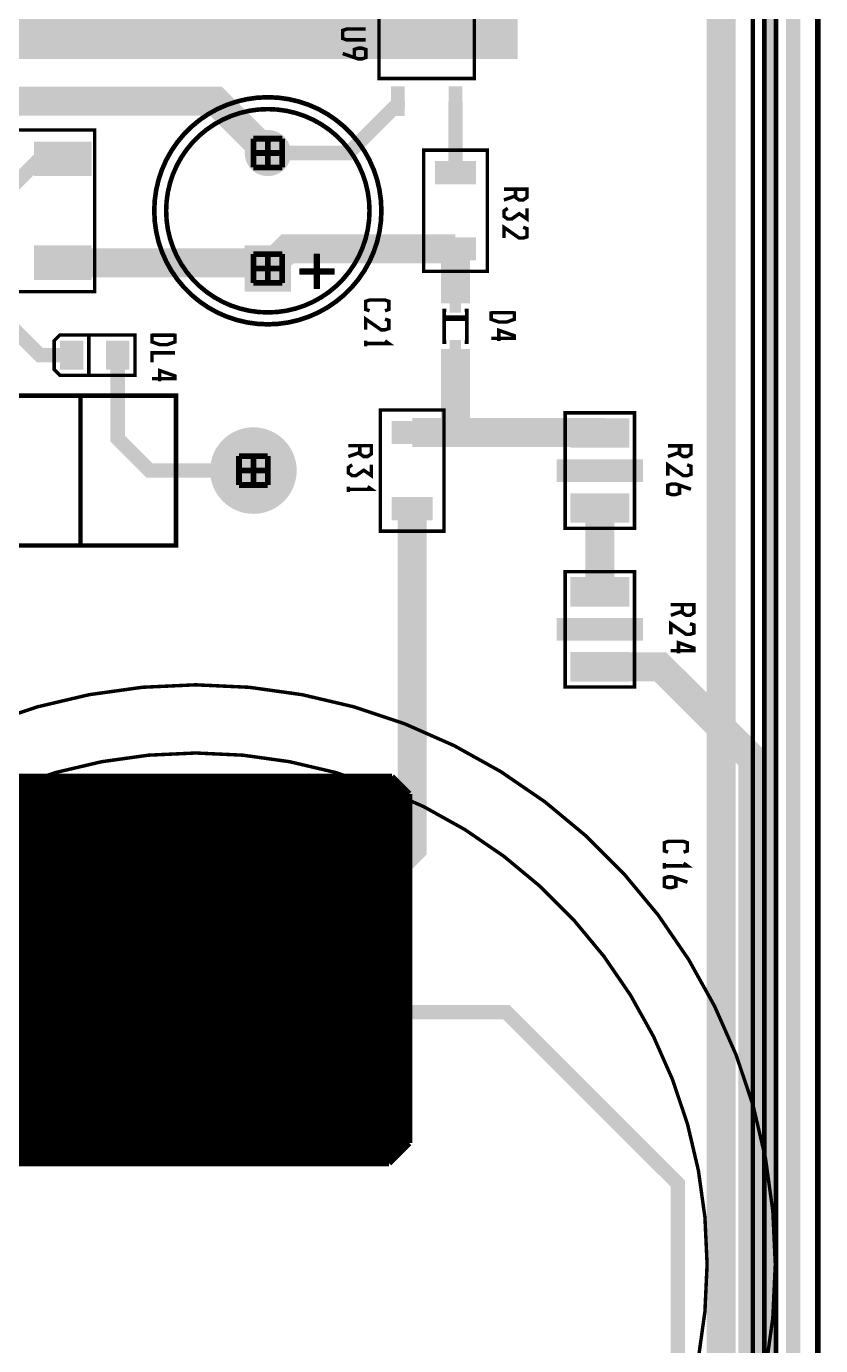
# Model space of a CAD drawing. Extents: x -18 to 155, y -91 to 215.
# Drawn here: x 120.2 to 155.1, y 41.5 to 99.6 of the extents above; entities that cross this region are included whole.
import ezdxf

# ---------------------------------------------------------------- set-up
doc = ezdxf.new("R2010")
doc.units = 0
doc.header["$MEASUREMENT"] = 0
doc.layers.get('0').update_dxf_attribs({"linetype": 'CONTINUOUS'})
for name, color, linetype in [('25-334-0_BOT', 7, 'CONTINUOUS'), ('25-334-0_DRD', 7, 'CONTINUOUS'), ('25-334-0_DRL', 2, 'CONTINUOUS'), ('25-334-0_IN1', 4, 'CONTINUOUS'), ('25-334-0_IN2', 3, 'CONTINUOUS'), ('25-334-0_SMB', 5, 'CONTINUOUS'), ('25-334-0_SMT', 10, 'CONTINUOUS'), ('25-334-0_SPT', 14, 'CONTINUOUS'), ('25-334-0_SST', 12, 'CONTINUOUS'), ('25-334-0_TOP', 11, 'CONTINUOUS'), ('THRUHOLE_TAP', 15, 'CONTINUOUS')]:
    doc.layers.add(name, color=color, linetype=linetype)

# ---------------------------------------------------------------- blocks, each defined once
blk = doc.blocks.new('ROUND_7')
at = {"const_width": 1.016}
blk.add_lwpolyline([(-0.508, 0, 1), (0.508, 0, 1)], format="xyb", close=True, dxfattribs=at)
blk = doc.blocks.new('ROUND_8')
at = {"const_width": 6.49986}
blk.add_lwpolyline([(-3.24993, 0, 1), (3.24993, 0, 1)], format="xyb", close=True, dxfattribs=at)
blk = doc.blocks.new('SQUARE_9')
blk.add_solid([(1.016, 1.016), (1.016, -1.016), (-1.016, 1.016), (-1.016, -1.016)])
blk = doc.blocks.new('ROUND_45')
at = {"const_width": 1.905}
blk.add_lwpolyline([(-0.9525, 0, 1), (0.9525, 0, 1)], format="xyb", close=True, dxfattribs=at)
blk = doc.blocks.new('ROUND_82')
at = {"const_width": 0.54991}
blk.add_lwpolyline([(-0.274954, 0, 1), (0.274954, 0, 1)], format="xyb", close=True, dxfattribs=at)
blk = doc.blocks.new('ROUND_83')
at = {"const_width": 2.99974}
blk.add_lwpolyline([(-1.49987, 0, 1), (1.49987, 0, 1)], format="xyb", close=True, dxfattribs=at)
blk = doc.blocks.new('RECTANGLE_4')
blk.add_solid([(1.30048, 0.6477), (1.30048, -0.6477), (-1.30048, 0.6477), (-1.30048, -0.6477)])
blk = doc.blocks.new('RECTANGLE_10')
blk.add_solid([(0.9017, 0.508), (0.9017, -0.508), (-0.9017, 0.508), (-0.9017, -0.508)])
blk = doc.blocks.new('RECTANGLE_15')
blk.add_solid([(0.25019, 0.40005), (0.25019, -0.40005), (-0.25019, 0.40005), (-0.25019, -0.40005)])
blk = doc.blocks.new('RECTANGLE_18')
blk.add_solid([(0.51308, 0.63627), (0.51308, -0.63627), (-0.51308, 0.63627), (-0.51308, -0.63627)])
blk = doc.blocks.new('RECTANGLE_38')
blk.add_solid([(1.27, 0.762), (1.27, -0.762), (-1.27, 0.762), (-1.27, -0.762)])
blk = doc.blocks.new('RECTANGLE_49')
blk.add_solid([(0.29972, 0.65024), (0.29972, -0.65024), (-0.29972, 0.65024), (-0.29972, -0.65024)])

msp = doc.modelspace()

# ---------------------------------------------------------------- linework, layer by layer
at = {"layer": '25-334-0_BOT'}
for points, const_width in [([(136.4488, 66.3702), (-3.937, 66.3702)], 0.254), ([(136.6774, 66.1416), (-3.937, 66.1416)], 0.254), ([(136.271, 66.548), (76.708, 66.548)], 0.254), ([(120.1928, 66.548), (120.1928, 49.53)], 0.254), ([(120.4214, 66.548), (120.4214, 49.53)], 0.254), ([(120.65, 66.548), (120.65, 49.53)], 0.254), ([(120.8786, 66.548), (120.8786, 49.53)], 0.254), ([(121.1072, 66.548), (121.1072, 49.53)], 0.254), ([(121.3358, 66.548), (121.3358, 49.53)], 0.254), ([(121.5644, 66.548), (121.5644, 49.53)], 0.254), ([(121.793, 66.548), (121.793, 49.53)], 0.254), ([(122.0216, 66.548), (122.0216, 49.53)], 0.254), ([(122.2502, 66.548), (122.2502, 49.53)], 0.254), ([(122.4788, 66.548), (122.4788, 49.53)], 0.254), ([(122.7074, 66.548), (122.7074, 49.53)], 0.254), ([(122.936, 66.548), (122.936, 49.53)], 0.254), ([(123.1646, 66.548), (123.1646, 49.53)], 0.254), ([(123.3932, 66.548), (123.3932, 49.53)], 0.254), ([(123.6218, 66.548), (123.6218, 49.53)], 0.254), ([(123.8504, 66.548), (123.8504, 49.53)], 0.254), ([(124.079, 66.548), (124.079, 49.53)], 0.254), ([(124.3076, 66.548), (124.3076, 49.53)], 0.254), ([(124.5362, 66.548), (124.5362, 49.53)], 0.254), ([(124.7648, 66.548), (124.7648, 49.53)], 0.254), ([(124.9934, 66.548), (124.9934, 49.53)], 0.254), ([(125.222, 66.548), (125.222, 49.53)], 0.254), ([(125.4506, 66.548), (125.4506, 49.53)], 0.254), ([(125.6792, 66.548), (125.6792, 49.53)], 0.254), ([(125.9078, 66.548), (125.9078, 49.53)], 0.254), ([(126.1364, 66.548), (126.1364, 49.53)], 0.254), ([(126.365, 66.548), (126.365, 49.53)], 0.254), ([(126.5936, 66.548), (126.5936, 49.53)], 0.254), ([(126.8222, 66.548), (126.8222, 49.53)], 0.254), ([(127.0508, 66.548), (127.0508, 49.53)], 0.254), ([(127.2794, 66.548), (127.2794, 49.53)], 0.254), ([(127.508, 66.548), (127.508, 49.53)], 0.254), ([(127.7366, 66.548), (127.7366, 49.53)], 0.254), ([(127.9652, 66.548), (127.9652, 49.53)], 0.254), ([(128.1938, 66.548), (128.1938, 49.53)], 0.254), ([(128.4224, 66.548), (128.4224, 49.53)], 0.254), ([(128.651, 66.548), (128.651, 49.53)], 0.254), ([(128.8796, 66.548), (128.8796, 49.53)], 0.254), ([(129.1082, 66.548), (129.1082, 49.53)], 0.254), ([(129.3368, 66.548), (129.3368, 49.53)], 0.254), ([(129.5654, 66.548), (129.5654, 49.53)], 0.254), ([(129.794, 66.548), (129.794, 49.53)], 0.254), ([(130.0226, 66.548), (130.0226, 49.53)], 0.254), ([(130.2512, 66.548), (130.2512, 49.53)], 0.254), ([(130.4798, 66.548), (130.4798, 49.53)], 0.254), ([(130.7084, 66.548), (130.7084, 49.53)], 0.254), ([(130.937, 66.548), (130.937, 49.53)], 0.254), ([(131.1656, 66.548), (131.1656, 49.53)], 0.254), ([(131.3942, 66.548), (131.3942, 49.53)], 0.254), ([(131.6228, 66.548), (131.6228, 49.53)], 0.254), ([(131.8514, 66.548), (131.8514, 49.53)], 0.254), ([(132.08, 66.548), (132.08, 49.53)], 0.254), ([(132.3086, 66.548), (132.3086, 49.53)], 0.254), ([(132.5372, 66.548), (132.5372, 49.53)], 0.254), ([(132.7658, 66.548), (132.7658, 49.53)], 0.254), ([(132.9944, 66.548), (132.9944, 49.53)], 0.254), ([(133.223, 66.548), (133.223, 49.53)], 0.254), ([(133.4516, 66.548), (133.4516, 49.53)], 0.254), ([(133.6802, 66.548), (133.6802, 49.53)], 0.254), ([(133.9088, 66.548), (133.9088, 49.53)], 0.254), ([(134.1374, 66.548), (134.1374, 49.53)], 0.254), ([(134.366, 66.548), (134.366, 49.53)], 0.254), ([(134.5946, 66.548), (134.5946, 49.53)], 0.254), ([(134.8232, 66.548), (134.8232, 49.53)], 0.254), ([(135.0518, 66.548), (135.0518, 49.53)], 0.254), ([(135.2804, 66.548), (135.2804, 49.53)], 0.254), ([(135.509, 66.548), (135.509, 49.53)], 0.254), ([(135.7376, 66.548), (135.7376, 49.53)], 0.254), ([(135.9662, 66.548), (135.9662, 49.53)], 0.254), ([(136.1948, 66.548), (136.1948, 49.5808)], 0.254), ([(136.271, 66.548), (137.033, 65.786)], 0.254), ([(136.4234, 66.3956), (136.4234, 49.8094)], 0.254), ([(136.652, 66.167), (136.652, 50.038)], 0.254), ([(136.906, 65.913), (-3.937, 65.913)], 0.254), ([(137.033, 65.6844), (-3.937, 65.6844)], 0.254), ([(136.8806, 65.9384), (136.8806, 50.2666)], 0.254), ([(137.033, 65.786), (137.033, 50.419)], 0.254), ([(137.033, 65.4558), (-3.937, 65.4558)], 0.254), ([(137.033, 65.2272), (-3.937, 65.2272)], 0.254), ([(137.033, 64.9986), (-3.937, 64.9986)], 0.254), ([(137.033, 64.77), (-3.937, 64.77)], 0.254), ([(137.033, 64.5414), (-3.937, 64.5414)], 0.254), ([(137.033, 64.3128), (-3.937, 64.3128)], 0.254), ([(137.033, 64.0842), (-3.937, 64.0842)], 0.254), ([(137.033, 63.8556), (-3.937, 63.8556)], 0.254), ([(137.033, 63.627), (-3.937, 63.627)], 0.254), ([(137.033, 63.3984), (-3.937, 63.3984)], 0.254), ([(137.033, 63.1698), (-3.937, 63.1698)], 0.254), ([(137.033, 62.9412), (-3.937, 62.9412)], 0.254), ([(137.033, 62.7126), (-3.937, 62.7126)], 0.254), ([(137.033, 62.484), (-3.937, 62.484)], 0.254), ([(137.033, 62.2554), (-3.937, 62.2554)], 0.254), ([(137.033, 62.0268), (-3.937, 62.0268)], 0.254), ([(137.033, 61.7982), (-3.937, 61.7982)], 0.254), ([(137.033, 61.5696), (-3.937, 61.5696)], 0.254), ([(137.033, 61.341), (-3.937, 61.341)], 0.254), ([(137.033, 61.1124), (-3.937, 61.1124)], 0.254), ([(137.033, 60.8838), (-3.937, 60.8838)], 0.254), ([(137.033, 60.6552), (-3.937, 60.6552)], 0.254), ([(137.033, 60.4266), (11.684, 60.4266)], 0.254), ([(137.033, 60.198), (11.684, 60.198)], 0.254), ([(137.033, 59.9694), (11.684, 59.9694)], 0.254), ([(137.033, 59.7408), (11.684, 59.7408)], 0.254), ([(137.033, 59.5122), (11.684, 59.5122)], 0.254), ([(137.033, 59.2836), (11.684, 59.2836)], 0.254), ([(137.033, 59.055), (26.7208, 59.055)], 0.254), ([(137.033, 58.8264), (26.97734, 58.8264)], 0.254), ([(137.033, 58.5978), (27.1272, 58.5978)], 0.254), ([(137.033, 58.3692), (27.21864, 58.3692)], 0.254), ([(137.033, 58.1406), (27.25928, 58.1406)], 0.254), ([(137.033, 57.4548), (27.11958, 57.4548)], 0.254), ([(137.033, 57.6834), (27.21356, 57.6834)], 0.254), ([(137.033, 57.912), (27.25928, 57.912)], 0.254), ([(137.033, 57.2262), (100.5078, 57.2262)], 0.254), ([(137.033, 56.9976), (100.7364, 56.9976)], 0.254), ([(137.033, 56.769), (100.965, 56.769)], 0.254), ([(137.033, 56.5404), (101.1936, 56.5404)], 0.254), ([(137.033, 56.3118), (101.4222, 56.3118)], 0.254), ([(137.16, 16.51), (142.875, 16.51), (148.844, 22.479), (148.844, 48.641), (141.3002, 56.1848), (127.635, 56.1848)], 0.635), ([(137.033, 56.0832), (101.6508, 56.0832)], 0.254), ([(137.033, 55.8546), (101.8794, 55.8546)], 0.254), ([(137.033, 55.626), (102.108, 55.626)], 0.254), ([(137.033, 55.3974), (102.3366, 55.3974)], 0.254), ([(137.033, 55.1688), (102.5652, 55.1688)], 0.254), ([(137.033, 54.9402), (102.7938, 54.9402)], 0.254), ([(137.033, 54.7116), (103.0224, 54.7116)], 0.254), ([(137.033, 54.483), (103.251, 54.483)], 0.254), ([(137.033, 54.2544), (103.4796, 54.2544)], 0.254), ([(137.033, 54.0258), (103.7082, 54.0258)], 0.254), ([(137.033, 53.7972), (103.9368, 53.7972)], 0.254), ([(137.033, 53.5686), (104.1654, 53.5686)], 0.254), ([(137.033, 53.34), (104.394, 53.34)], 0.254), ([(137.033, 53.1114), (104.6226, 53.1114)], 0.254), ([(137.033, 52.8828), (104.8512, 52.8828)], 0.254), ([(137.033, 52.6542), (105.0798, 52.6542)], 0.254), ([(137.033, 52.4256), (105.3084, 52.4256)], 0.254), ([(137.033, 52.197), (105.537, 52.197)], 0.254), ([(137.033, 51.9684), (105.7656, 51.9684)], 0.254), ([(137.033, 51.7398), (105.9942, 51.7398)], 0.254), ([(137.033, 51.5112), (106.2228, 51.5112)], 0.254), ([(137.033, 51.2826), (106.4514, 51.2826)], 0.254), ([(137.033, 51.054), (106.68, 51.054)], 0.254), ([(137.033, 50.8254), (106.9086, 50.8254)], 0.254), ([(137.033, 50.5968), (107.1372, 50.5968)], 0.254), ([(137.033, 50.419), (136.144, 49.53)], 0.254), ([(136.9822, 50.3682), (107.3658, 50.3682)], 0.254), ([(136.7536, 50.1396), (107.5944, 50.1396)], 0.254), ([(136.525, 49.911), (107.823, 49.911)], 0.254), ([(136.2964, 49.6824), (108.0516, 49.6824)], 0.254), ([(136.144, 49.53), (108.204, 49.53)], 0.254)]:
    msp.add_lwpolyline(points, dxfattribs=dict(at, const_width=const_width))
at = {"layer": '25-334-0_DRD', "const_width": 0.254}
for points in [[(-15.99946, -4.99872), (155.00096, -4.99872), (155.00096, 215.00084), (-4.99872, 215.00084), (-4.99872, 189.35954), (-15.99946, 189.35954), (-15.99946, -4.99872)], [(130.175, 94.615), (130.175, 93.345)], [(131.445, 94.615), (130.175, 94.615)], [(130.81, 94.615), (130.81, 93.345)], [(131.445, 93.345), (131.445, 94.615)], [(131.445, 93.98), (130.175, 93.98)], [(130.175, 93.345), (131.445, 93.345)], [(130.175, 89.535), (130.175, 88.265)], [(131.445, 89.535), (130.175, 89.535)], [(130.81, 89.535), (130.81, 88.265)], [(131.445, 88.265), (131.445, 89.535)], [(131.445, 88.9), (130.175, 88.9)], [(130.175, 88.265), (131.445, 88.265)], [(129.54, 80.645), (129.54, 79.375)], [(130.81, 80.645), (129.54, 80.645)], [(130.175, 80.645), (130.175, 79.375)], [(130.81, 79.375), (130.81, 80.645)], [(130.81, 80.01), (129.54, 80.01)], [(129.54, 79.375), (130.81, 79.375)], [(126.365, 57.4548), (126.365, 56.1848)], [(127.635, 57.4548), (126.365, 57.4548)], [(127.635, 54.9148), (127.635, 57.4548)], [(126.365, 56.1848), (128.905, 56.1848)], [(128.905, 56.1848), (128.905, 54.9148)], [(128.905, 54.9148), (127.635, 54.9148)]]:
    msp.add_lwpolyline(points, dxfattribs=at)
at = {"layer": '25-334-0_DRL'}
for points, const_width in [([(-15.99946, -4.99872), (155.00096, -4.99872), (155.00096, 215.00084), (-4.99872, 215.00084), (-4.99872, 189.35954), (-15.99946, 189.35954), (-15.99946, -4.99872)], 0.254), ([(141.7955, 99.1235), (102.235, 99.1235)], 1.99898), ([(143.51, 80.01), (147.32, 80.01)], 1.00076), ([(143.51, 73.025), (147.32, 73.025)], 1.00076)]:
    msp.add_lwpolyline(points, dxfattribs=dict(at, const_width=const_width))
at = {"layer": '25-334-0_IN1'}
for points, const_width in [([(85.3186, -1.9558), (85.3694, -1.905), (89.916, -1.905), (90.678, -1.143), (98.298, -1.143), (98.806, -1.651), (103.124, -1.651), (104.775, -3.302), (130.175, -3.302), (138.176, 4.699), (138.938, 4.699), (152.146, 17.907), (152.146, 111.76), (149.86, 114.046), (149.86, 115.824)], 0.2032), ([(138.43, 3.81), (138.684, 3.81), (152.654, 17.78), (152.654, 112.014), (150.622, 114.046), (150.622, 115.062)], 0.2032), ([(151.384, 114.3), (153.162, 112.522), (153.162, 17.526), (131.826, -3.81), (104.648, -3.81), (102.9208, -2.0828), (98.2218, -2.0828)], 0.2032), ([(136.525, 103.124), (138.176, 104.775), (146.558, 104.775), (150.749, 100.584), (150.749, 18.796), (131.6482, -0.3048), (126.5428, -0.3048)], 1.27), ([(153.924, 12.954), (153.924, 104.14)], 0.635)]:
    msp.add_lwpolyline(points, dxfattribs=dict(at, const_width=const_width))
at = {"layer": '25-334-0_IN2'}
for points, const_width in [([(142.875, 113.03), (152.908, 102.997), (152.908, 16.891), (136.779, 0.762), (136.779, -3.81)], 0.635), ([(136.6774, 66.1416), (38.4556, 66.1416)], 0.254), ([(136.4488, 66.3702), (38.6842, 66.3702)], 0.254), ([(136.271, 66.548), (76.708, 66.548)], 0.254), ([(120.1928, 66.548), (120.1928, 49.53)], 0.254), ([(120.4214, 66.548), (120.4214, 49.53)], 0.254), ([(120.65, 66.548), (120.65, 49.53)], 0.254), ([(120.8786, 66.548), (120.8786, 49.53)], 0.254), ([(121.1072, 66.548), (121.1072, 49.53)], 0.254), ([(121.3358, 66.548), (121.3358, 49.53)], 0.254), ([(121.5644, 66.548), (121.5644, 49.53)], 0.254), ([(121.793, 66.548), (121.793, 49.53)], 0.254), ([(122.0216, 66.548), (122.0216, 49.53)], 0.254), ([(122.2502, 66.548), (122.2502, 49.53)], 0.254), ([(122.4788, 66.548), (122.4788, 49.53)], 0.254), ([(122.7074, 66.548), (122.7074, 49.53)], 0.254), ([(122.936, 66.548), (122.936, 49.53)], 0.254), ([(123.1646, 66.548), (123.1646, 49.53)], 0.254), ([(123.3932, 66.548), (123.3932, 49.53)], 0.254), ([(123.6218, 66.548), (123.6218, 49.53)], 0.254), ([(123.8504, 66.548), (123.8504, 49.53)], 0.254), ([(124.079, 66.548), (124.079, 49.53)], 0.254), ([(124.3076, 66.548), (124.3076, 49.53)], 0.254), ([(124.5362, 66.548), (124.5362, 49.53)], 0.254), ([(124.7648, 66.548), (124.7648, 49.53)], 0.254), ([(124.9934, 66.548), (124.9934, 49.53)], 0.254), ([(125.222, 66.548), (125.222, 49.53)], 0.254), ([(125.4506, 66.548), (125.4506, 49.53)], 0.254), ([(125.6792, 66.548), (125.6792, 49.53)], 0.254), ([(125.9078, 66.548), (125.9078, 49.53)], 0.254), ([(126.1364, 66.548), (126.1364, 49.53)], 0.254), ([(126.365, 66.548), (126.365, 49.53)], 0.254), ([(126.5936, 66.548), (126.5936, 49.53)], 0.254), ([(126.8222, 66.548), (126.8222, 49.53)], 0.254), ([(127.0508, 66.548), (127.0508, 49.53)], 0.254), ([(127.2794, 66.548), (127.2794, 49.53)], 0.254), ([(127.508, 66.548), (127.508, 49.53)], 0.254), ([(127.7366, 66.548), (127.7366, 49.53)], 0.254), ([(127.9652, 66.548), (127.9652, 49.53)], 0.254), ([(128.1938, 66.548), (128.1938, 49.53)], 0.254), ([(128.4224, 66.548), (128.4224, 49.53)], 0.254), ([(128.651, 66.548), (128.651, 49.53)], 0.254), ([(128.8796, 66.548), (128.8796, 49.53)], 0.254), ([(129.1082, 66.548), (129.1082, 49.53)], 0.254), ([(129.3368, 66.548), (129.3368, 49.53)], 0.254), ([(129.5654, 66.548), (129.5654, 49.53)], 0.254), ([(129.794, 66.548), (129.794, 49.53)], 0.254), ([(130.0226, 66.548), (130.0226, 49.53)], 0.254), ([(130.2512, 66.548), (130.2512, 49.53)], 0.254), ([(130.4798, 66.548), (130.4798, 49.53)], 0.254), ([(130.7084, 66.548), (130.7084, 49.53)], 0.254), ([(130.937, 66.548), (130.937, 49.53)], 0.254), ([(131.1656, 66.548), (131.1656, 49.53)], 0.254), ([(131.3942, 66.548), (131.3942, 49.53)], 0.254), ([(131.6228, 66.548), (131.6228, 49.53)], 0.254), ([(131.8514, 66.548), (131.8514, 49.53)], 0.254), ([(132.08, 66.548), (132.08, 49.53)], 0.254), ([(132.3086, 66.548), (132.3086, 49.53)], 0.254), ([(132.5372, 66.548), (132.5372, 49.53)], 0.254), ([(132.7658, 66.548), (132.7658, 49.53)], 0.254), ([(132.9944, 66.548), (132.9944, 49.53)], 0.254), ([(133.223, 66.548), (133.223, 49.53)], 0.254), ([(133.4516, 66.548), (133.4516, 49.53)], 0.254), ([(133.6802, 66.548), (133.6802, 49.53)], 0.254), ([(133.9088, 66.548), (133.9088, 49.53)], 0.254), ([(134.1374, 66.548), (134.1374, 49.53)], 0.254), ([(134.366, 66.548), (134.366, 49.53)], 0.254), ([(134.5946, 66.548), (134.5946, 49.53)], 0.254), ([(134.8232, 66.548), (134.8232, 49.53)], 0.254), ([(135.0518, 66.548), (135.0518, 49.53)], 0.254), ([(135.2804, 66.548), (135.2804, 49.53)], 0.254), ([(135.509, 66.548), (135.509, 49.53)], 0.254), ([(135.7376, 66.548), (135.7376, 49.53)], 0.254), ([(135.9662, 66.548), (135.9662, 49.53)], 0.254), ([(136.1948, 66.548), (136.1948, 49.5808)], 0.254), ([(136.271, 66.548), (137.033, 65.786)], 0.254), ([(136.4234, 66.3956), (136.4234, 49.8094)], 0.254), ([(136.652, 66.167), (136.652, 50.038)], 0.254), ([(137.033, 65.6844), (38.1, 65.6844)], 0.254), ([(136.906, 65.913), (38.227, 65.913)], 0.254), ([(136.8806, 65.9384), (136.8806, 50.2666)], 0.254), ([(137.033, 65.786), (137.033, 50.419)], 0.254), ([(137.033, 65.4558), (38.1, 65.4558)], 0.254), ([(137.033, 65.2272), (38.1, 65.2272)], 0.254), ([(137.033, 64.9986), (38.1, 64.9986)], 0.254), ([(137.033, 64.77), (38.1, 64.77)], 0.254), ([(137.033, 64.5414), (38.1, 64.5414)], 0.254), ([(137.033, 64.3128), (38.1, 64.3128)], 0.254), ([(137.033, 64.0842), (38.1, 64.0842)], 0.254), ([(137.033, 63.8556), (38.1, 63.8556)], 0.254), ([(137.033, 63.627), (38.1, 63.627)], 0.254), ([(137.033, 63.3984), (38.1, 63.3984)], 0.254), ([(137.033, 63.1698), (38.1, 63.1698)], 0.254), ([(137.033, 62.9412), (38.1, 62.9412)], 0.254), ([(137.033, 62.7126), (38.1, 62.7126)], 0.254), ([(137.033, 62.484), (38.1, 62.484)], 0.254), ([(137.033, 62.2554), (38.1, 62.2554)], 0.254), ([(137.033, 62.0268), (38.1, 62.0268)], 0.254), ([(137.033, 61.7982), (38.1, 61.7982)], 0.254), ([(137.033, 61.5696), (38.1, 61.5696)], 0.254), ([(137.033, 61.341), (38.1, 61.341)], 0.254), ([(137.033, 61.1124), (38.1, 61.1124)], 0.254), ([(137.033, 60.8838), (38.1, 60.8838)], 0.254), ([(137.033, 60.6552), (38.1, 60.6552)], 0.254), ([(137.033, 60.4266), (38.1, 60.4266)], 0.254), ([(137.033, 60.198), (38.1, 60.198)], 0.254), ([(137.033, 59.9694), (38.1, 59.9694)], 0.254), ([(137.033, 59.7408), (38.1, 59.7408)], 0.254), ([(137.033, 59.5122), (38.1, 59.5122)], 0.254), ([(137.033, 59.2836), (38.1, 59.2836)], 0.254), ([(137.033, 59.055), (38.1, 59.055)], 0.254), ([(137.033, 58.8264), (38.1, 58.8264)], 0.254), ([(137.033, 58.5978), (38.1, 58.5978)], 0.254), ([(137.033, 58.3692), (38.1, 58.3692)], 0.254), ([(137.033, 58.1406), (38.1, 58.1406)], 0.254), ([(137.033, 57.912), (38.1, 57.912)], 0.254), ([(137.033, 57.6834), (38.1, 57.6834)], 0.254), ([(137.033, 57.4548), (38.1, 57.4548)], 0.254), ([(137.033, 57.2262), (100.5078, 57.2262)], 0.254), ([(137.033, 56.9976), (100.7364, 56.9976)], 0.254), ([(137.033, 56.769), (100.965, 56.769)], 0.254), ([(137.033, 56.5404), (101.1936, 56.5404)], 0.254), ([(137.033, 56.3118), (101.4222, 56.3118)], 0.254), ([(137.033, 56.0832), (101.6508, 56.0832)], 0.254), ([(137.033, 55.8546), (101.8794, 55.8546)], 0.254), ([(137.033, 55.626), (102.108, 55.626)], 0.254), ([(137.033, 55.3974), (102.3366, 55.3974)], 0.254), ([(137.033, 55.1688), (102.5652, 55.1688)], 0.254), ([(137.033, 54.9402), (102.7938, 54.9402)], 0.254), ([(137.033, 54.7116), (103.0224, 54.7116)], 0.254), ([(137.033, 54.483), (103.251, 54.483)], 0.254), ([(137.033, 54.2544), (103.4796, 54.2544)], 0.254), ([(137.033, 54.0258), (103.7082, 54.0258)], 0.254), ([(137.033, 53.7972), (103.9368, 53.7972)], 0.254), ([(137.033, 53.5686), (104.1654, 53.5686)], 0.254), ([(137.033, 53.34), (104.394, 53.34)], 0.254), ([(137.033, 53.1114), (104.6226, 53.1114)], 0.254), ([(137.033, 52.8828), (104.8512, 52.8828)], 0.254), ([(137.033, 52.6542), (105.0798, 52.6542)], 0.254), ([(137.033, 52.4256), (105.3084, 52.4256)], 0.254), ([(137.033, 52.197), (105.537, 52.197)], 0.254), ([(137.033, 51.9684), (105.7656, 51.9684)], 0.254), ([(137.033, 51.7398), (105.9942, 51.7398)], 0.254), ([(137.033, 51.5112), (106.2228, 51.5112)], 0.254), ([(137.033, 51.2826), (106.4514, 51.2826)], 0.254), ([(137.033, 51.054), (106.68, 51.054)], 0.254), ([(137.033, 50.8254), (106.9086, 50.8254)], 0.254), ([(137.033, 50.5968), (107.1372, 50.5968)], 0.254), ([(137.033, 50.419), (136.144, 49.53)], 0.254), ([(136.9822, 50.3682), (107.3658, 50.3682)], 0.254), ([(136.7536, 50.1396), (107.5944, 50.1396)], 0.254), ([(136.525, 49.911), (107.823, 49.911)], 0.254), ([(136.2964, 49.6824), (108.0516, 49.6824)], 0.254), ([(136.144, 49.53), (108.204, 49.53)], 0.254)]:
    msp.add_lwpolyline(points, dxfattribs=dict(at, const_width=const_width))
at = {"layer": '25-334-0_SMB', "const_width": 1.99898}
for points in [[(121.285, 64.77), (131.445, 64.77)], [(135.255, 50.8), (135.255, 64.77)]]:
    msp.add_lwpolyline(points, dxfattribs=at)
at = {"layer": '25-334-0_SST'}
for points, const_width in [([(139.69746, 100.76434), (139.59586, 100.86594), (135.69696, 100.86594), (135.69696, 97.26168), (139.89304, 97.26168), (139.89304, 100.5586), (139.69746, 100.76434)], 0.1524), ([(135.12038, 98.96094), (134.27456, 98.96094), (134.10438, 99.01936), (134.10438, 99.37496), (134.27456, 99.43338), (135.12038, 99.43338)], 0.1524), ([(134.61238, 98.18116), (134.61238, 98.53676), (134.78256, 98.59518), (134.9502, 98.59518), (135.12038, 98.53676), (135.12038, 98.18116), (134.9502, 98.12274), (134.78256, 98.12274), (134.10438, 98.35896)], 0.1524), ([(123.19, 87.884), (123.19, 94.996), (111.379, 94.996), (111.379, 87.884), (123.19, 87.884)], 0.1524), ([(137.668, 94.107), (140.462, 94.107), (140.462, 88.773), (137.668, 88.773), (137.668, 94.107)], 0.1524), ([(141.70406, 92.38996), (141.70406, 92.03436), (141.8717, 91.91498), (142.04188, 91.91498), (142.21206, 92.03436), (142.21206, 92.38996), (141.19606, 92.38996)], 0.1524), ([(141.70406, 92.09278), (141.19606, 91.91498)], 0.1524), ([(141.3637, 91.55176), (141.19606, 91.43238), (141.19606, 91.19616), (141.3637, 91.07678), (141.53388, 91.07678), (141.8717, 91.313), (142.21206, 91.07678), (142.21206, 91.55176)], 0.1524), ([(141.19606, 90.23858), (141.19606, 90.71356), (141.8717, 90.23858), (142.04188, 90.23858), (142.21206, 90.297), (142.21206, 90.6526), (142.04188, 90.71356)], 0.1524), ([(132.842, 89.535), (132.842, 88.9)], 0.0254), ([(133.096, 89.535), (132.842, 89.535)], 0.0254), ([(133.096, 89.50706), (132.842, 89.50706)], 0.0254), ([(133.096, 89.4842), (132.842, 89.4842)], 0.0254), ([(133.096, 89.46134), (132.842, 89.46134)], 0.0254), ([(133.096, 89.43848), (132.842, 89.43848)], 0.0254), ([(133.096, 89.41562), (132.842, 89.41562)], 0.0254), ([(133.096, 89.39276), (132.842, 89.39276)], 0.0254), ([(132.85724, 89.535), (132.85724, 88.011)], 0.0254), ([(132.8801, 89.535), (132.8801, 88.011)], 0.0254), ([(132.90296, 89.535), (132.90296, 88.011)], 0.0254), ([(132.92582, 89.535), (132.92582, 88.011)], 0.0254), ([(132.94868, 89.535), (132.94868, 88.011)], 0.0254), ([(132.97154, 89.535), (132.97154, 88.011)], 0.0254), ([(132.9944, 89.535), (132.9944, 88.011)], 0.0254), ([(133.01726, 89.535), (133.01726, 88.011)], 0.0254), ([(133.04012, 89.535), (133.04012, 88.011)], 0.0254), ([(133.06298, 89.535), (133.06298, 88.011)], 0.0254), ([(133.08584, 89.535), (133.08584, 88.011)], 0.0254), ([(133.096, 89.535), (133.096, 88.9)], 0.0254), ([(132.207, 88.9), (132.207, 88.646)], 0.0254), ([(132.842, 88.9), (132.207, 88.9)], 0.0254), ([(133.731, 88.88984), (132.207, 88.88984)], 0.0254), ([(133.731, 88.86698), (132.207, 88.86698)], 0.0254), ([(133.731, 88.84412), (132.207, 88.84412)], 0.0254), ([(133.731, 88.82126), (132.207, 88.82126)], 0.0254), ([(133.731, 88.7984), (132.207, 88.7984)], 0.0254), ([(132.24002, 88.9), (132.24002, 88.646)], 0.0254), ([(132.26288, 88.9), (132.26288, 88.646)], 0.0254), ([(132.28574, 88.9), (132.28574, 88.646)], 0.0254), ([(132.3086, 88.9), (132.3086, 88.646)], 0.0254), ([(132.33146, 88.9), (132.33146, 88.646)], 0.0254), ([(132.35432, 88.9), (132.35432, 88.646)], 0.0254), ([(132.37718, 88.9), (132.37718, 88.646)], 0.0254), ([(132.40004, 88.9), (132.40004, 88.646)], 0.0254), ([(132.4229, 88.9), (132.4229, 88.646)], 0.0254), ([(132.44576, 88.9), (132.44576, 88.646)], 0.0254), ([(132.46862, 88.9), (132.46862, 88.646)], 0.0254), ([(132.49148, 88.9), (132.49148, 88.646)], 0.0254), ([(132.51434, 88.9), (132.51434, 88.646)], 0.0254), ([(132.5372, 88.9), (132.5372, 88.646)], 0.0254), ([(132.56006, 88.9), (132.56006, 88.646)], 0.0254), ([(132.58292, 88.9), (132.58292, 88.646)], 0.0254), ([(132.60578, 88.9), (132.60578, 88.646)], 0.0254), ([(132.62864, 88.9), (132.62864, 88.646)], 0.0254), ([(132.6515, 88.9), (132.6515, 88.646)], 0.0254), ([(132.67436, 88.9), (132.67436, 88.646)], 0.0254), ([(132.69722, 88.9), (132.69722, 88.646)], 0.0254), ([(132.72008, 88.9), (132.72008, 88.646)], 0.0254), ([(132.74294, 88.9), (132.74294, 88.646)], 0.0254), ([(132.7658, 88.9), (132.7658, 88.646)], 0.0254), ([(132.78866, 88.9), (132.78866, 88.646)], 0.0254), ([(132.81152, 88.9), (132.81152, 88.646)], 0.0254), ([(132.83438, 88.9), (132.83438, 88.646)], 0.0254), ([(133.096, 89.3699), (132.842, 89.3699)], 0.0254), ([(133.096, 89.34704), (132.842, 89.34704)], 0.0254), ([(133.096, 89.32418), (132.842, 89.32418)], 0.0254), ([(133.096, 89.30132), (132.842, 89.30132)], 0.0254), ([(133.096, 89.27846), (132.842, 89.27846)], 0.0254), ([(133.096, 89.2556), (132.842, 89.2556)], 0.0254), ([(133.096, 89.23274), (132.842, 89.23274)], 0.0254), ([(133.096, 89.20988), (132.842, 89.20988)], 0.0254), ([(133.096, 89.18702), (132.842, 89.18702)], 0.0254), ([(133.096, 89.16416), (132.842, 89.16416)], 0.0254), ([(133.096, 89.1413), (132.842, 89.1413)], 0.0254), ([(133.096, 89.11844), (132.842, 89.11844)], 0.0254), ([(133.096, 89.09558), (132.842, 89.09558)], 0.0254), ([(133.096, 89.07272), (132.842, 89.07272)], 0.0254), ([(133.096, 89.04986), (132.842, 89.04986)], 0.0254), ([(133.096, 89.027), (132.842, 89.027)], 0.0254), ([(133.096, 89.00414), (132.842, 89.00414)], 0.0254), ([(133.096, 88.98128), (132.842, 88.98128)], 0.0254), ([(133.096, 88.95842), (132.842, 88.95842)], 0.0254), ([(133.096, 88.93556), (132.842, 88.93556)], 0.0254), ([(133.096, 88.9127), (132.842, 88.9127)], 0.0254), ([(133.731, 88.9), (133.096, 88.9)], 0.0254), ([(133.1087, 88.9), (133.1087, 88.646)], 0.0254), ([(133.13156, 88.9), (133.13156, 88.646)], 0.0254), ([(133.15442, 88.9), (133.15442, 88.646)], 0.0254), ([(133.17728, 88.9), (133.17728, 88.646)], 0.0254), ([(133.20014, 88.9), (133.20014, 88.646)], 0.0254), ([(133.223, 88.9), (133.223, 88.646)], 0.0254), ([(133.24586, 88.9), (133.24586, 88.646)], 0.0254), ([(133.26872, 88.9), (133.26872, 88.646)], 0.0254), ([(133.29158, 88.9), (133.29158, 88.646)], 0.0254), ([(133.31444, 88.9), (133.31444, 88.646)], 0.0254), ([(133.3373, 88.9), (133.3373, 88.646)], 0.0254), ([(133.36016, 88.9), (133.36016, 88.646)], 0.0254), ([(133.38302, 88.9), (133.38302, 88.646)], 0.0254), ([(133.40588, 88.9), (133.40588, 88.646)], 0.0254), ([(133.42874, 88.9), (133.42874, 88.646)], 0.0254), ([(133.4516, 88.9), (133.4516, 88.646)], 0.0254), ([(133.47446, 88.9), (133.47446, 88.646)], 0.0254), ([(133.49732, 88.9), (133.49732, 88.646)], 0.0254), ([(133.52018, 88.9), (133.52018, 88.646)], 0.0254), ([(133.54304, 88.9), (133.54304, 88.646)], 0.0254), ([(133.5659, 88.9), (133.5659, 88.646)], 0.0254), ([(133.58876, 88.9), (133.58876, 88.646)], 0.0254), ([(133.61162, 88.9), (133.61162, 88.646)], 0.0254), ([(133.63448, 88.9), (133.63448, 88.646)], 0.0254), ([(133.65734, 88.9), (133.65734, 88.646)], 0.0254), ([(133.6802, 88.9), (133.6802, 88.646)], 0.0254), ([(133.70306, 88.9), (133.70306, 88.646)], 0.0254), ([(133.731, 88.9), (133.731, 88.646)], 0.0254), ([(133.731, 88.77554), (132.207, 88.77554)], 0.0254), ([(133.731, 88.75268), (132.207, 88.75268)], 0.0254), ([(133.731, 88.72982), (132.207, 88.72982)], 0.0254), ([(133.731, 88.70696), (132.207, 88.70696)], 0.0254), ([(133.731, 88.6841), (132.207, 88.6841)], 0.0254), ([(133.731, 88.66124), (132.207, 88.66124)], 0.0254), ([(132.842, 88.646), (132.207, 88.646)], 0.0254), ([(133.731, 88.646), (133.096, 88.646), (133.096, 88.011), (132.842, 88.011)], 0.0254), ([(132.842, 88.646), (132.842, 88.011)], 0.0254), ([(133.096, 88.63838), (132.842, 88.63838)], 0.0254), ([(133.096, 88.61552), (132.842, 88.61552)], 0.0254), ([(133.096, 88.59266), (132.842, 88.59266)], 0.0254), ([(133.096, 88.5698), (132.842, 88.5698)], 0.0254), ([(133.096, 88.54694), (132.842, 88.54694)], 0.0254), ([(133.096, 88.52408), (132.842, 88.52408)], 0.0254), ([(133.096, 88.50122), (132.842, 88.50122)], 0.0254), ([(133.096, 88.47836), (132.842, 88.47836)], 0.0254), ([(133.096, 88.4555), (132.842, 88.4555)], 0.0254), ([(133.096, 88.43264), (132.842, 88.43264)], 0.0254), ([(133.096, 88.40978), (132.842, 88.40978)], 0.0254), ([(133.096, 88.38692), (132.842, 88.38692)], 0.0254), ([(133.096, 88.36406), (132.842, 88.36406)], 0.0254), ([(133.096, 88.3412), (132.842, 88.3412)], 0.0254), ([(133.096, 88.31834), (132.842, 88.31834)], 0.0254), ([(133.096, 88.29548), (132.842, 88.29548)], 0.0254), ([(133.096, 88.27262), (132.842, 88.27262)], 0.0254), ([(133.096, 88.24976), (132.842, 88.24976)], 0.0254), ([(133.096, 88.2269), (132.842, 88.2269)], 0.0254), ([(133.096, 88.20404), (132.842, 88.20404)], 0.0254), ([(133.096, 88.18118), (132.842, 88.18118)], 0.0254), ([(133.096, 88.15832), (132.842, 88.15832)], 0.0254), ([(133.096, 88.13546), (132.842, 88.13546)], 0.0254), ([(133.096, 88.1126), (132.842, 88.1126)], 0.0254), ([(133.096, 88.08974), (132.842, 88.08974)], 0.0254), ([(133.096, 88.06688), (132.842, 88.06688)], 0.0254), ([(133.096, 88.04402), (132.842, 88.04402)], 0.0254), ([(135.28548, 87.04072), (135.1153, 87.09914), (135.1153, 87.45474), (135.28548, 87.51316), (135.96366, 87.51316), (136.1313, 87.45474), (136.1313, 87.09914), (135.96366, 87.04072)], 0.1524), ([(138.66622, 87.0585), (138.56462, 87.0585), (138.56462, 85.6615), (138.66622, 85.6615)], 0.1524), ([(139.46378, 85.6615), (139.56538, 85.6615), (139.56538, 87.0585), (139.46378, 87.0585)], 0.1524), ([(140.63726, 87.0204), (140.63726, 86.6648), (140.97508, 86.54542), (141.3129, 86.54542), (141.65326, 86.6648), (141.65326, 87.0204)], 0.1524), ([(135.1153, 86.20252), (135.1153, 86.67496), (135.79348, 86.20252), (135.96366, 86.20252), (136.1313, 86.26094), (136.1313, 86.61654), (135.96366, 86.67496)], 0.1524), ([(139.56538, 86.75878), (139.56538, 86.65972), (138.56462, 86.65972), (138.56462, 86.75878), (139.56538, 86.75878)], 0.1524), ([(140.63726, 86.95944), (141.65326, 86.95944)], 0.1524), ([(121.412, 84.455), (121.412, 85.725), (121.666, 85.979), (124.968, 85.979), (124.968, 84.201), (121.666, 84.201), (121.412, 84.455)], 0.1524), ([(122.936, 84.201), (122.936, 85.979)], 0.1524), ([(125.71222, 86.02726), (125.71222, 85.67166), (126.05258, 85.55228), (126.3904, 85.55228), (126.72822, 85.67166), (126.72822, 86.02726)], 0.1524), ([(125.71222, 85.96884), (126.72822, 85.96884)], 0.1524), ([(140.97508, 85.70722), (140.97508, 86.1822), (141.65326, 85.94344), (141.65326, 85.8266), (140.63726, 85.8266)], 0.1524), ([(135.1153, 85.48116), (135.1153, 85.71992)], 0.1524), ([(135.1153, 85.60054), (136.1313, 85.60054), (135.96366, 85.71992)], 0.1524), ([(125.71222, 84.77504), (125.71222, 85.18906), (126.72822, 85.18906)], 0.1524), ([(126.05258, 83.93684), (126.05258, 84.40928), (126.72822, 84.17306), (126.72822, 84.05368), (125.71222, 84.05368)], 0.1524), ([(126.76632, 83.30692), (108.18368, 83.30692), (108.18368, 76.71308), (126.76632, 76.71308), (126.76632, 83.30692)], 0.20066), ([(122.57024, 83.30692), (122.57024, 76.71308)], 0.20066), ([(138.557, 77.343), (135.763, 77.343), (135.763, 82.677), (138.557, 82.677), (138.557, 77.343)], 0.1524), ([(144.272, 77.47), (146.939, 77.47), (146.939, 82.55), (143.891, 82.55), (143.891, 77.47), (144.272, 77.47)], 0.1524), ([(134.85876, 81.1022), (134.85876, 80.7466), (135.02894, 80.62722), (135.19912, 80.62722), (135.36676, 80.7466), (135.36676, 81.1022), (134.35076, 81.1022)], 0.1524), ([(134.85876, 80.80502), (134.35076, 80.62722)], 0.1524), ([(148.91766, 81.09966), (148.91766, 80.74406), (149.08784, 80.62722), (149.25548, 80.62722), (149.42566, 80.74406), (149.42566, 81.09966), (148.40966, 81.09966)], 0.1524), ([(148.91766, 80.80502), (148.40966, 80.62722)], 0.1524), ([(130.36296, 80.01), (126.86538, 80.01)], 0.39878), ([(134.52094, 80.264), (134.35076, 80.14462), (134.35076, 79.9084), (134.52094, 79.78902), (134.69112, 79.78902), (135.02894, 80.02524), (135.36676, 79.78902), (135.36676, 80.264)], 0.1524), ([(148.40966, 79.78902), (148.40966, 80.26146), (149.08784, 79.78902), (149.25548, 79.78902), (149.42566, 79.84744), (149.42566, 80.20304), (149.25548, 80.26146)], 0.1524), ([(134.35076, 79.0702), (134.35076, 79.30642)], 0.1524), ([(134.35076, 79.18704), (135.36676, 79.18704), (135.19912, 79.30642)], 0.1524), ([(148.91766, 79.36484), (148.91766, 79.00924), (148.74748, 78.95082), (148.57984, 78.95082), (148.40966, 79.00924), (148.40966, 79.36484), (148.57984, 79.42326), (148.74748, 79.42326), (149.42566, 79.18704)], 0.1524), ([(144.272, 70.485), (146.939, 70.485), (146.939, 75.565), (143.891, 75.565), (143.891, 70.485), (144.272, 70.485)], 0.1524), ([(149.04466, 74.11466), (149.04466, 73.75906), (149.21484, 73.64222), (149.38248, 73.64222), (149.55266, 73.75906), (149.55266, 74.11466), (148.53666, 74.11466)], 0.1524), ([(149.04466, 73.82002), (148.53666, 73.64222)], 0.1524), ([(148.53666, 72.80402), (148.53666, 73.27646), (149.21484, 72.80402), (149.38248, 72.80402), (149.55266, 72.86244), (149.55266, 73.21804), (149.38248, 73.27646)], 0.1524), ([(148.87448, 71.96582), (148.87448, 72.43826), (149.55266, 72.20204), (149.55266, 72.08266), (148.53666, 72.08266)], 0.1524), ([(148.41982, 63.2206), (148.25218, 63.27902), (148.25218, 63.63462), (148.41982, 63.69558), (149.098, 63.69558), (149.26818, 63.63462), (149.26818, 63.27902), (149.098, 63.2206)], 0.1524), ([(148.25218, 62.50178), (148.25218, 62.738)], 0.1524), ([(148.25218, 62.61862), (149.26818, 62.61862), (149.098, 62.738)], 0.1524), ([(148.76018, 62.0776), (148.76018, 61.722), (148.59, 61.66358), (148.41982, 61.66358), (148.25218, 61.722), (148.25218, 62.0776), (148.41982, 62.13602), (148.59, 62.13602), (149.26818, 61.8998)], 0.1524)]:
    msp.add_lwpolyline(points, dxfattribs=dict(at, const_width=const_width))
for points, const_width in [([(130.81, 96.43618, 0.4142136), (125.81382, 91.44)], 0.2032), ([(135.80618, 91.44, 0.4142136), (130.81, 96.43618)], 0.2032), ([(130.81, 95.91294, 0.4142136), (126.33706, 91.44)], 0.20066), ([(135.28294, 91.44, 0.4142136), (130.81, 95.91294)], 0.20066), ([(125.81382, 91.44, 0.4142136), (130.81, 86.44382)], 0.2032), ([(126.33706, 91.44, 0.4142136), (130.81, 86.96706)], 0.20066), ([(130.81, 86.44382, 0.4142136), (135.80618, 91.44)], 0.2032), ([(130.81, 86.96706, 0.4142136), (135.28294, 91.44)], 0.20066), ([(127.635, 70.58406, 0.4142136), (102.13594, 45.085)], 0.1524), ([(153.13406, 45.085, 0.4142136), (127.635, 70.58406)], 0.1524), ([(127.635, 67.58432, 0.4142136), (105.13568, 45.085)], 0.1524), ([(150.13432, 45.085, 0.4142136), (127.635, 67.58432)], 0.1524), ([(102.13594, 45.085, 0.4142136), (127.635, 19.58594)], 0.1524), ([(105.13568, 45.085, 0.4142136), (127.635, 22.58568)], 0.1524), ([(127.635, 19.58594, 0.4142136), (153.13406, 45.085)], 0.1524), ([(127.635, 22.58568, 0.4142136), (150.13432, 45.085)], 0.1524)]:
    msp.add_lwpolyline(points, format="xyb", dxfattribs=dict(at, const_width=const_width))
at = {"layer": '25-334-0_TOP'}
for points, const_width in [([(114.935, 91.44), (114.935, 93.472), (117.729, 96.266), (128.524, 96.266), (130.81, 93.98)], 1.27), ([(130.81, 93.98), (134.366, 93.98), (136.525, 96.139), (136.525, 96.26092)], 0.635), ([(139.065, 96.26092), (139.065, 93.1164)], 0.635), ([(121.793, 93.726), (120.777, 93.726), (119.38, 92.329), (119.38, 86.487), (120.777, 85.09), (122.174, 85.09)], 0.635), ([(139.065, 89.7636), (131.6736, 89.7636), (130.81, 88.9)], 1.27), ([(139.065, 89.7636), (139.065, 87.36076)], 1.27), ([(121.793, 89.154), (130.556, 89.154), (130.81, 88.9)], 1.27), ([(139.065, 85.35924), (139.065, 81.6864), (137.16, 81.6864)], 1.27), ([(130.175, 80.01), (125.603, 80.01), (124.206, 81.407), (124.206, 85.09)], 0.635), ([(145.415, 81.661), (145.3896, 81.6864), (139.065, 81.6864), (137.16, 81.6864)], 1.27), ([(127.635, 56.1848), (129.9718, 56.1848), (137.16, 63.373), (137.16, 78.3336)], 1.27), ([(145.415, 78.359), (145.415, 74.676)], 1.27), ([(145.415, 71.374), (148.082, 71.374), (152.146, 67.31), (152.146, 38.608), (147.5232, 33.9852), (127.635, 33.9852)], 1.27)]:
    msp.add_lwpolyline(points, dxfattribs=dict(at, const_width=const_width))

# ---------------------------------------------------------------- block references
at = {"layer": '25-334-0_BOT'}
for name, p in [('ROUND_7', (130.81, 93.98)), ('SQUARE_9', (130.81, 88.9)), ('ROUND_45', (130.175, 80.01)), ('ROUND_8', (127.635, 56.1848))]:
    msp.add_blockref(name, p, dxfattribs=at)
at = {"layer": '25-334-0_DRL'}
for name, p in [('ROUND_82', (130.81, 93.98)), ('ROUND_82', (130.81, 88.9)), ('ROUND_82', (130.175, 80.01)), ('ROUND_83', (127.635, 56.1848))]:
    msp.add_blockref(name, p, dxfattribs=at)
at = {"layer": '25-334-0_IN1'}
for name, p in [('ROUND_7', (130.81, 93.98)), ('SQUARE_9', (130.81, 88.9)), ('ROUND_45', (130.175, 80.01)), ('ROUND_8', (127.635, 56.1848))]:
    msp.add_blockref(name, p, dxfattribs=at)
at = {"layer": '25-334-0_IN2'}
for name, p in [('ROUND_7', (130.81, 93.98)), ('SQUARE_9', (130.81, 88.9)), ('ROUND_45', (130.175, 80.01)), ('ROUND_8', (127.635, 56.1848))]:
    msp.add_blockref(name, p, dxfattribs=at)
at = {"layer": '25-334-0_SMB'}
for name, p in [('ROUND_7', (130.81, 93.98)), ('SQUARE_9', (130.81, 88.9)), ('ROUND_45', (130.175, 80.01)), ('ROUND_8', (127.635, 56.1848))]:
    msp.add_blockref(name, p, dxfattribs=at)
at = {"layer": '25-334-0_SMT'}
for name, p in [('RECTANGLE_49', (136.525, 96.26092)), ('RECTANGLE_49', (139.065, 96.26092)), ('ROUND_7', (130.81, 93.98)), ('RECTANGLE_38', (121.793, 93.726)), ('RECTANGLE_10', (139.065, 93.1164)), ('RECTANGLE_10', (139.065, 89.7636)), ('RECTANGLE_38', (121.793, 89.154)), ('SQUARE_9', (130.81, 88.9)), ('RECTANGLE_15', (139.065, 87.36076)), ('RECTANGLE_18', (122.174, 85.09)), ('RECTANGLE_18', (124.206, 85.09)), ('RECTANGLE_15', (139.065, 85.35924)), ('ROUND_45', (130.175, 80.01)), ('RECTANGLE_10', (137.16, 81.6864)), ('RECTANGLE_4', (145.415, 81.661)), ('RECTANGLE_4', (145.415, 78.359)), ('RECTANGLE_10', (137.16, 78.3336)), ('RECTANGLE_4', (145.415, 74.676)), ('RECTANGLE_4', (145.415, 71.374)), ('ROUND_8', (127.635, 56.1848))]:
    msp.add_blockref(name, p, dxfattribs=at)
at = {"layer": '25-334-0_SPT'}
for name, p in [('RECTANGLE_49', (136.525, 96.26092)), ('RECTANGLE_49', (139.065, 96.26092)), ('RECTANGLE_38', (121.793, 93.726)), ('RECTANGLE_10', (139.065, 93.1164)), ('RECTANGLE_10', (139.065, 89.7636)), ('RECTANGLE_38', (121.793, 89.154)), ('RECTANGLE_15', (139.065, 87.36076)), ('RECTANGLE_18', (122.174, 85.09)), ('RECTANGLE_18', (124.206, 85.09)), ('RECTANGLE_15', (139.065, 85.35924)), ('RECTANGLE_10', (137.16, 81.6864)), ('RECTANGLE_4', (145.415, 81.661)), ('RECTANGLE_4', (145.415, 78.359)), ('RECTANGLE_10', (137.16, 78.3336)), ('RECTANGLE_4', (145.415, 74.676)), ('RECTANGLE_4', (145.415, 71.374))]:
    msp.add_blockref(name, p, dxfattribs=at)
at = {"layer": '25-334-0_TOP'}
for name, p in [('RECTANGLE_49', (136.525, 96.26092)), ('RECTANGLE_49', (139.065, 96.26092)), ('ROUND_7', (130.81, 93.98)), ('RECTANGLE_38', (121.793, 93.726)), ('RECTANGLE_10', (139.065, 93.1164)), ('RECTANGLE_10', (139.065, 89.7636)), ('RECTANGLE_38', (121.793, 89.154)), ('SQUARE_9', (130.81, 88.9)), ('RECTANGLE_15', (139.065, 87.36076)), ('RECTANGLE_18', (122.174, 85.09)), ('RECTANGLE_18', (124.206, 85.09)), ('RECTANGLE_15', (139.065, 85.35924)), ('ROUND_45', (130.175, 80.01)), ('RECTANGLE_10', (137.16, 81.6864)), ('RECTANGLE_4', (145.415, 81.661)), ('RECTANGLE_4', (145.415, 78.359)), ('RECTANGLE_10', (137.16, 78.3336)), ('RECTANGLE_4', (145.415, 74.676)), ('RECTANGLE_4', (145.415, 71.374)), ('ROUND_8', (127.635, 56.1848))]:
    msp.add_blockref(name, p, dxfattribs=at)
at = {"layer": 'THRUHOLE_TAP'}
for name, p in [('ROUND_82', (130.81, 93.98)), ('ROUND_82', (130.81, 88.9)), ('ROUND_82', (130.175, 80.01)), ('ROUND_83', (127.635, 56.1848))]:
    msp.add_blockref(name, p, dxfattribs=at)

doc.saveas('drawing.dxf')
